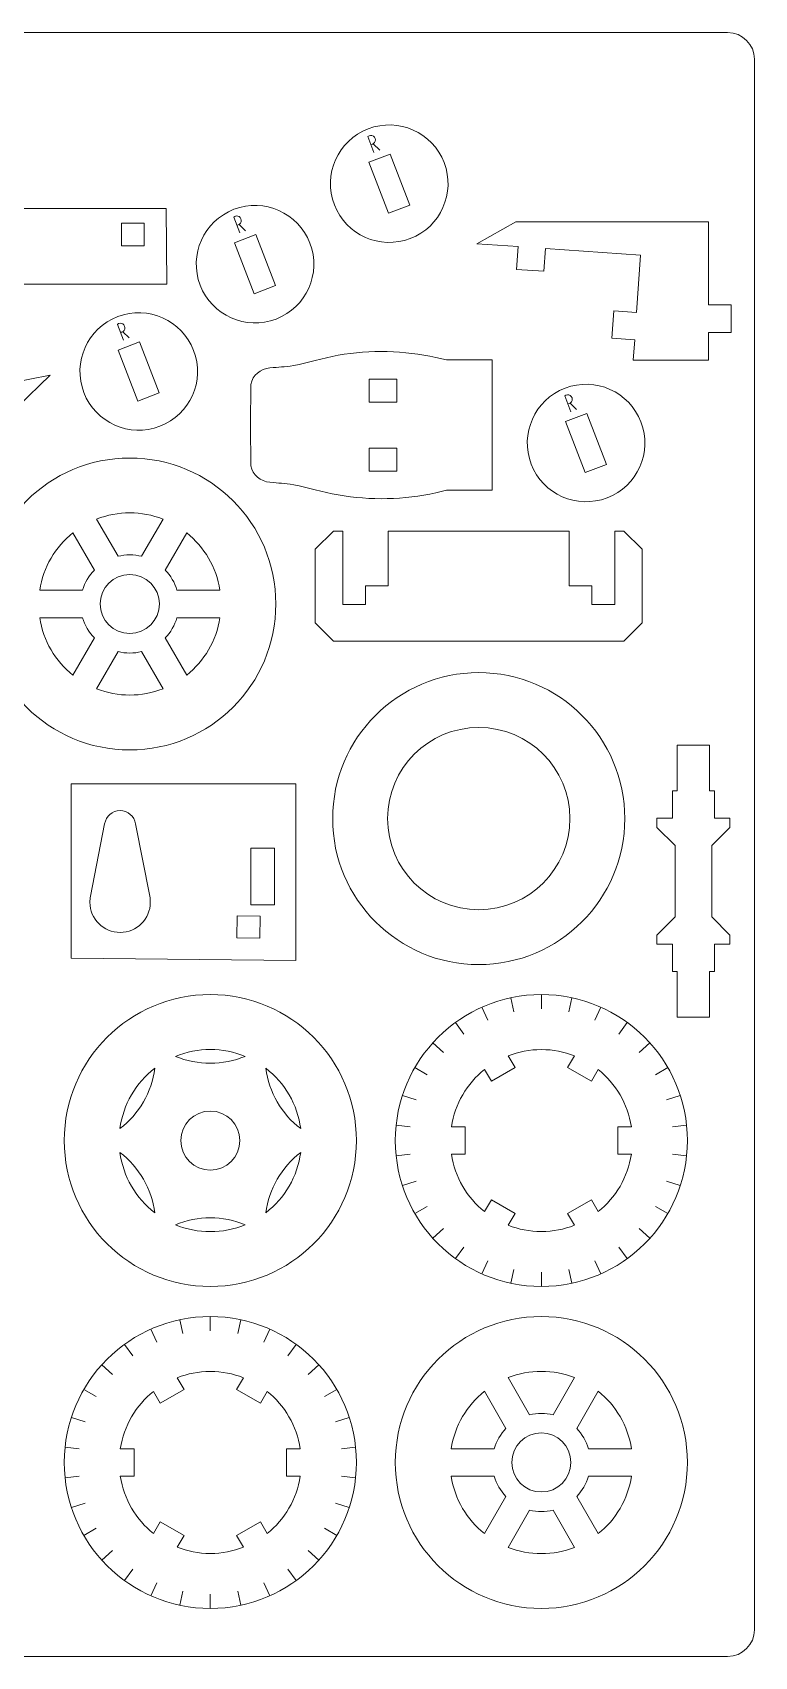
# Model space of a CAD drawing. Header units: centimetres. Extents: x -47.2 to 47.8, y -16.6 to 12.4.
# Drawn here: x 1.7 to 9.77, y -16.6 to 1.56 of the extents above; entities that cross this region are included whole.
import ezdxf

# ---------------------------------------------------------------- set-up
doc = ezdxf.new("R2010")
doc.units = ezdxf.units.CM
doc.header["$MEASUREMENT"] = 0
doc.layers.add('Camada 1', color=7, linetype='Continuous')

msp = doc.modelspace()

# ---------------------------------------------------------------- linework, layer by layer
at = {"layer": 'Camada 1', "color": 6, "lineweight": 9}
msp.add_open_spline([(-8.92761, 1.56359), (-8.92761, 1.56359), (9.47241, 1.56359), (9.47241, 1.56359), (9.47241, 1.56359), (9.63741, 1.56359), (9.7724, 1.4286), (9.7724, 1.2636), (9.7724, 1.2636), (9.7724, 1.2636), (9.7724, -16.29702), (9.7724, -16.29702), (9.7724, -16.29702), (9.7724, -16.46202), (9.63741, -16.59701), (9.47241, -16.59701), (9.47241, -16.59701), (9.47241, -16.59701), (-8.92761, -16.59701), (-8.92761, -16.59701), (-8.92761, -16.59701), (-9.09261, -16.59701), (-9.2276, -16.46202), (-9.2276, -16.29702), (-9.2276, -16.29702), (-9.2276, -16.29702), (-9.2276, 1.2636), (-9.2276, 1.2636), (-9.2276, 1.2636), (-9.2276, 1.4286), (-9.09261, 1.56359), (-8.92761, 1.56359)], degree=3, knots=[0, 0, 0, 0, 0.11111111, 0.11111111, 0.11111111, 0.11111111, 0.22222222, 0.22222222, 0.22222222, 0.22222222, 0.33333333, 0.33333333, 0.33333333, 0.33333333, 0.44444444, 0.44444444, 0.44444444, 0.44444444, 0.55555556, 0.55555556, 0.55555556, 0.55555556, 0.66666667, 0.66666667, 0.66666667, 0.66666667, 0.77777778, 0.77777778, 0.77777778, 0.77777778, 1, 1, 1, 1], dxfattribs=at)
at = {"layer": 'Camada 1', "color": 250, "lineweight": 9}
for points, knots in [([(5.45457, 0.48615), (5.79329, 0.61617), (6.17329, 0.44698), (6.30332, 0.10826), (6.30332, 0.10826), (6.43334, -0.23046), (6.26415, -0.61046), (5.92543, -0.74049), (5.92543, -0.74049), (5.58671, -0.87051), (5.20671, -0.70132), (5.07668, -0.3626), (5.07668, -0.3626), (4.94666, -0.02388), (5.11585, 0.35612), (5.45457, 0.48615)], [0, 0, 0, 0, 0.2, 0.2, 0.2, 0.2, 0.4, 0.4, 0.4, 0.4, 0.6, 0.6, 0.6, 0.6, 1, 1, 1, 1]), ([(3.95457, -0.41385), (4.29329, -0.28383), (4.67329, -0.45302), (4.80332, -0.79174), (4.80332, -0.79174), (4.93334, -1.13046), (4.76415, -1.51046), (4.42543, -1.64049), (4.42543, -1.64049), (4.08671, -1.77051), (3.70671, -1.60132), (3.57668, -1.2626), (3.57668, -1.2626), (3.44666, -0.92388), (3.61585, -0.54388), (3.95457, -0.41385)], [0, 0, 0, 0, 0.2, 0.2, 0.2, 0.2, 0.4, 0.4, 0.4, 0.4, 0.6, 0.6, 0.6, 0.6, 1, 1, 1, 1]), ([(0.18254, -0.40503), (0.18254, -0.40503), (3.19745, -0.40503), (3.19745, -0.40503), (3.19745, -0.40503), (3.19745, -0.40503), (3.20573, -1.2493), (3.20573, -1.2493), (3.20573, -1.2493), (3.20573, -1.2493), (0.17427, -1.2493), (0.17427, -1.2493), (0.17427, -1.2493), (0.17427, -1.2493), (0.18254, -0.40503), (0.18254, -0.40503)], [0, 0, 0, 0, 0.2, 0.2, 0.2, 0.2, 0.4, 0.4, 0.4, 0.4, 0.6, 0.6, 0.6, 0.6, 1, 1, 1, 1]), ([(8.43346, -1.87175), (8.43346, -1.87175), (8.17904, -1.85396), (8.17904, -1.85396), (8.17904, -1.85396), (8.17904, -1.85396), (8.2004, -1.54866), (8.2004, -1.54866), (8.2004, -1.54866), (8.2004, -1.54866), (8.45482, -1.56645), (8.45482, -1.56645), (8.45482, -1.56645), (8.45482, -1.56645), (8.49955, -0.92658), (8.49955, -0.92658), (8.49955, -0.92658), (8.49955, -0.92658), (7.4346, -0.85211), (7.4346, -0.85211), (7.4346, -0.85211), (7.4346, -0.85211), (7.41681, -1.10653), (7.41681, -1.10653), (7.41681, -1.10653), (7.41681, -1.10653), (7.11152, -1.08517), (7.11152, -1.08517), (7.11152, -1.08517), (7.11152, -1.08517), (7.12931, -0.83076), (7.12931, -0.83076), (7.12931, -0.83076), (7.12931, -0.83076), (6.66743, -0.79847), (6.66743, -0.79847), (6.66743, -0.79847), (6.66743, -0.79847), (7.10634, -0.55373), (7.10634, -0.55373), (7.10634, -0.55373), (7.10634, -0.55373), (9.25754, -0.55373), (9.25754, -0.55373), (9.25754, -0.55373), (9.25754, -0.55373), (9.25754, -1.48185), (9.25754, -1.48185), (9.25754, -1.48185), (9.25754, -1.48185), (9.51258, -1.48185), (9.51258, -1.48185), (9.51258, -1.48185), (9.51258, -1.48185), (9.51258, -1.79123), (9.51258, -1.79123), (9.51258, -1.79123), (9.51258, -1.79123), (9.25754, -1.79123), (9.25754, -1.79123), (9.25754, -1.79123), (9.25754, -1.79123), (9.25754, -2.1006), (9.25754, -2.1006), (9.25754, -2.1006), (9.25754, -2.1006), (8.41746, -2.1006), (8.41746, -2.1006), (8.41746, -2.1006), (8.41746, -2.1006), (8.43346, -1.87175), (8.43346, -1.87175)], [0, 0, 0, 0, 0.05263158, 0.05263158, 0.05263158, 0.05263158, 0.10526316, 0.10526316, 0.10526316, 0.10526316, 0.15789474, 0.15789474, 0.15789474, 0.15789474, 0.21052632, 0.21052632, 0.21052632, 0.21052632, 0.26315789, 0.26315789, 0.26315789, 0.26315789, 0.31578947, 0.31578947, 0.31578947, 0.31578947, 0.36842105, 0.36842105, 0.36842105, 0.36842105, 0.42105263, 0.42105263, 0.42105263, 0.42105263, 0.47368421, 0.47368421, 0.47368421, 0.47368421, 0.52631579, 0.52631579, 0.52631579, 0.52631579, 0.57894737, 0.57894737, 0.57894737, 0.57894737, 0.63157895, 0.63157895, 0.63157895, 0.63157895, 0.68421053, 0.68421053, 0.68421053, 0.68421053, 0.73684211, 0.73684211, 0.73684211, 0.73684211, 0.78947368, 0.78947368, 0.78947368, 0.78947368, 0.84210526, 0.84210526, 0.84210526, 0.84210526, 0.89473684, 0.89473684, 0.89473684, 0.89473684, 1, 1, 1, 1]), ([(-0.0827, -1.69005), (-0.0827, -1.69005), (0.16765, -1.64138), (0.16765, -1.64138), (0.16765, -1.64138), (0.16765, -1.64138), (0.22604, -1.9418), (0.22604, -1.9418), (0.22604, -1.9418), (0.22604, -1.9418), (-0.02432, -1.99048), (-0.02432, -1.99048), (-0.02432, -1.99048), (-0.02432, -1.99048), (0.09809, -2.62011), (0.09809, -2.62011), (0.09809, -2.62011), (0.09809, -2.62011), (1.14602, -2.41641), (1.14602, -2.41641), (1.14602, -2.41641), (1.14602, -2.41641), (1.09736, -2.16607), (1.09736, -2.16607), (1.09736, -2.16607), (1.09736, -2.16607), (1.39777, -2.10767), (1.39777, -2.10767), (1.39777, -2.10767), (1.39777, -2.10767), (1.44644, -2.35803), (1.44644, -2.35803), (1.44644, -2.35803), (1.44644, -2.35803), (1.90094, -2.26968), (1.90094, -2.26968), (1.90094, -2.26968), (1.90094, -2.26968), (1.54032, -2.61967), (1.54032, -2.61967), (1.54032, -2.61967), (1.54032, -2.61967), (-0.53758, -3.17644), (-0.53758, -3.17644), (-0.53758, -3.17644), (-0.53758, -3.17644), (-0.77779, -2.27994), (-0.77779, -2.27994), (-0.77779, -2.27994), (-0.77779, -2.27994), (-1.02414, -2.34595), (-1.02414, -2.34595), (-1.02414, -2.34595), (-1.02414, -2.34595), (-1.10421, -2.04711), (-1.10421, -2.04711), (-1.10421, -2.04711), (-1.10421, -2.04711), (-0.85786, -1.9811), (-0.85786, -1.9811), (-0.85786, -1.9811), (-0.85786, -1.9811), (-0.93794, -1.68228), (-0.93794, -1.68228), (-0.93794, -1.68228), (-0.93794, -1.68228), (-0.12648, -1.46485), (-0.12648, -1.46485), (-0.12648, -1.46485), (-0.12648, -1.46485), (-0.0827, -1.69005), (-0.0827, -1.69005)], [0, 0, 0, 0, 0.05263158, 0.05263158, 0.05263158, 0.05263158, 0.10526316, 0.10526316, 0.10526316, 0.10526316, 0.15789474, 0.15789474, 0.15789474, 0.15789474, 0.21052632, 0.21052632, 0.21052632, 0.21052632, 0.26315789, 0.26315789, 0.26315789, 0.26315789, 0.31578947, 0.31578947, 0.31578947, 0.31578947, 0.36842105, 0.36842105, 0.36842105, 0.36842105, 0.42105263, 0.42105263, 0.42105263, 0.42105263, 0.47368421, 0.47368421, 0.47368421, 0.47368421, 0.52631579, 0.52631579, 0.52631579, 0.52631579, 0.57894737, 0.57894737, 0.57894737, 0.57894737, 0.63157895, 0.63157895, 0.63157895, 0.63157895, 0.68421053, 0.68421053, 0.68421053, 0.68421053, 0.73684211, 0.73684211, 0.73684211, 0.73684211, 0.78947368, 0.78947368, 0.78947368, 0.78947368, 0.84210526, 0.84210526, 0.84210526, 0.84210526, 0.89473684, 0.89473684, 0.89473684, 0.89473684, 1, 1, 1, 1]), ([(2.65457, -1.61385), (2.99329, -1.48383), (3.37329, -1.65302), (3.50332, -1.99174), (3.50332, -1.99174), (3.63334, -2.33046), (3.46415, -2.71046), (3.12543, -2.84049), (3.12543, -2.84049), (2.78671, -2.97051), (2.40671, -2.80132), (2.27668, -2.4626), (2.27668, -2.4626), (2.14666, -2.12388), (2.31585, -1.74388), (2.65457, -1.61385)], [0, 0, 0, 0, 0.2, 0.2, 0.2, 0.2, 0.4, 0.4, 0.4, 0.4, 0.6, 0.6, 0.6, 0.6, 1, 1, 1, 1]), ([(6.8407, -2.82717), (6.8407, -2.82717), (6.8407, -3.55624), (6.8407, -3.55624), (6.8407, -3.55624), (6.8407, -3.55624), (6.33064, -3.55624), (6.33064, -3.55624), (6.33064, -3.55624), (6.33064, -3.55624), (6.21197, -3.58487), (6.21197, -3.58487), (6.21197, -3.58487), (5.85688, -3.66248), (5.47858, -3.67061), (5.12046, -3.60836), (5.12046, -3.60836), (4.93815, -3.57667), (4.78401, -3.52186), (4.62225, -3.49427), (4.62225, -3.49427), (4.51229, -3.47551), (4.45524, -3.47678), (4.35659, -3.46661), (4.35659, -3.46661), (4.24698, -3.45531), (4.1621, -3.38842), (4.14149, -3.28214), (4.14149, -3.28214), (4.14149, -3.28214), (4.1393, -2.82717), (4.1393, -2.82717), (4.1393, -2.82717), (4.1393, -2.82717), (4.14149, -2.3722), (4.14149, -2.3722), (4.14149, -2.3722), (4.1621, -2.26592), (4.24698, -2.19903), (4.35659, -2.18773), (4.35659, -2.18773), (4.45524, -2.17756), (4.51229, -2.17883), (4.62225, -2.16007), (4.62225, -2.16007), (4.78401, -2.13248), (4.93815, -2.07767), (5.12046, -2.04598), (5.12046, -2.04598), (5.47858, -1.98373), (5.85688, -1.99186), (6.21197, -2.06947), (6.21197, -2.06947), (6.21197, -2.06947), (6.33064, -2.09809), (6.33064, -2.09809), (6.33064, -2.09809), (6.33064, -2.09809), (6.8407, -2.09809), (6.8407, -2.09809), (6.8407, -2.09809), (6.8407, -2.09809), (6.8407, -2.82717), (6.8407, -2.82717)], [0, 0, 0, 0, 0.05882353, 0.05882353, 0.05882353, 0.05882353, 0.11764706, 0.11764706, 0.11764706, 0.11764706, 0.17647059, 0.17647059, 0.17647059, 0.17647059, 0.23529412, 0.23529412, 0.23529412, 0.23529412, 0.29411765, 0.29411765, 0.29411765, 0.29411765, 0.35294118, 0.35294118, 0.35294118, 0.35294118, 0.41176471, 0.41176471, 0.41176471, 0.41176471, 0.47058824, 0.47058824, 0.47058824, 0.47058824, 0.52941176, 0.52941176, 0.52941176, 0.52941176, 0.58823529, 0.58823529, 0.58823529, 0.58823529, 0.64705882, 0.64705882, 0.64705882, 0.64705882, 0.70588235, 0.70588235, 0.70588235, 0.70588235, 0.76470588, 0.76470588, 0.76470588, 0.76470588, 0.82352941, 0.82352941, 0.82352941, 0.82352941, 0.88235294, 0.88235294, 0.88235294, 0.88235294, 1, 1, 1, 1]), ([(7.65457, -2.41385), (7.99329, -2.28383), (8.37329, -2.45302), (8.50332, -2.79174), (8.50332, -2.79174), (8.63334, -3.13046), (8.46415, -3.51046), (8.12543, -3.64049), (8.12543, -3.64049), (7.78671, -3.77051), (7.40671, -3.60132), (7.27668, -3.2626), (7.27668, -3.2626), (7.14666, -2.92388), (7.31585, -2.54388), (7.65457, -2.41385)], [0, 0, 0, 0, 0.2, 0.2, 0.2, 0.2, 0.4, 0.4, 0.4, 0.4, 0.6, 0.6, 0.6, 0.6, 1, 1, 1, 1]), ([(2.79, -3.19493), (3.69146, -3.19493), (4.42223, -3.92571), (4.42223, -4.82717), (4.42223, -4.82717), (4.42223, -5.72863), (3.69146, -6.4594), (2.79, -6.4594), (2.79, -6.4594), (1.88854, -6.4594), (1.15777, -5.72863), (1.15777, -4.82717), (1.15777, -4.82717), (1.15777, -3.92571), (1.88854, -3.19493), (2.79, -3.19493)], [0, 0, 0, 0, 0.2, 0.2, 0.2, 0.2, 0.4, 0.4, 0.4, 0.4, 0.6, 0.6, 0.6, 0.6, 1, 1, 1, 1]), ([(4.86342, -4.21556), (4.86342, -4.21556), (4.86342, -5.03877), (4.86342, -5.03877), (4.86342, -5.03877), (4.86342, -5.03877), (5.06745, -5.2428), (5.06745, -5.2428), (5.06745, -5.2428), (5.06745, -5.2428), (8.31255, -5.2428), (8.31255, -5.2428), (8.31255, -5.2428), (8.31255, -5.2428), (8.51657, -5.03877), (8.51657, -5.03877), (8.51657, -5.03877), (8.51657, -5.03877), (8.51657, -4.21556), (8.51657, -4.21556), (8.51657, -4.21556), (8.51657, -4.21556), (8.31255, -4.01153), (8.31255, -4.01153), (8.31255, -4.01153), (8.31255, -4.01153), (8.21053, -4.01153), (8.21053, -4.01153), (8.21053, -4.01153), (8.21053, -4.01153), (8.21053, -4.83238), (8.21053, -4.83238), (8.21053, -4.83238), (8.21053, -4.83238), (7.95549, -4.83238), (7.95549, -4.83238), (7.95549, -4.83238), (7.95549, -4.83238), (7.95549, -4.62598), (7.95549, -4.62598), (7.95549, -4.62598), (7.95549, -4.62598), (7.70046, -4.62598), (7.70046, -4.62598), (7.70046, -4.62598), (7.70046, -4.62598), (7.70046, -4.01153), (7.70046, -4.01153), (7.70046, -4.01153), (7.70046, -4.01153), (5.67953, -4.01153), (5.67953, -4.01153), (5.67953, -4.01153), (5.67953, -4.01153), (5.67953, -4.62598), (5.67953, -4.62598), (5.67953, -4.62598), (5.67953, -4.62598), (5.42449, -4.62598), (5.42449, -4.62598), (5.42449, -4.62598), (5.42449, -4.62598), (5.42449, -4.83238), (5.42449, -4.83238), (5.42449, -4.83238), (5.42449, -4.83238), (5.16946, -4.83238), (5.16946, -4.83238), (5.16946, -4.83238), (5.16946, -4.83238), (5.16946, -4.01153), (5.16946, -4.01153), (5.16946, -4.01153), (5.16946, -4.01153), (5.06745, -4.01153), (5.06745, -4.01153), (5.06745, -4.01153), (5.06745, -4.01153), (4.86342, -4.21556), (4.86342, -4.21556)], [0, 0, 0, 0, 0.04761905, 0.04761905, 0.04761905, 0.04761905, 0.0952381, 0.0952381, 0.0952381, 0.0952381, 0.14285714, 0.14285714, 0.14285714, 0.14285714, 0.19047619, 0.19047619, 0.19047619, 0.19047619, 0.23809524, 0.23809524, 0.23809524, 0.23809524, 0.28571429, 0.28571429, 0.28571429, 0.28571429, 0.33333333, 0.33333333, 0.33333333, 0.33333333, 0.38095238, 0.38095238, 0.38095238, 0.38095238, 0.42857143, 0.42857143, 0.42857143, 0.42857143, 0.47619048, 0.47619048, 0.47619048, 0.47619048, 0.52380952, 0.52380952, 0.52380952, 0.52380952, 0.57142857, 0.57142857, 0.57142857, 0.57142857, 0.61904762, 0.61904762, 0.61904762, 0.61904762, 0.66666667, 0.66666667, 0.66666667, 0.66666667, 0.71428571, 0.71428571, 0.71428571, 0.71428571, 0.76190476, 0.76190476, 0.76190476, 0.76190476, 0.80952381, 0.80952381, 0.80952381, 0.80952381, 0.85714286, 0.85714286, 0.85714286, 0.85714286, 0.9047619, 0.9047619, 0.9047619, 0.9047619, 1, 1, 1, 1]), ([(6.69, -5.59494), (7.59147, -5.59494), (8.32223, -6.32571), (8.32223, -7.22717), (8.32223, -7.22717), (8.32223, -8.12863), (7.59147, -8.85939), (6.69, -8.85939), (6.69, -8.85939), (5.78854, -8.85939), (5.05778, -8.12863), (5.05778, -7.22717), (5.05778, -7.22717), (5.05778, -6.32571), (5.78854, -5.59494), (6.69, -5.59494)], [0, 0, 0, 0, 0.2, 0.2, 0.2, 0.2, 0.4, 0.4, 0.4, 0.4, 0.6, 0.6, 0.6, 0.6, 1, 1, 1, 1]), ([(9.294, -8.32551), (9.294, -8.32551), (9.49801, -8.52952), (9.49801, -8.52952), (9.49801, -8.52952), (9.49801, -8.52952), (9.49801, -8.63152), (9.49801, -8.63152), (9.49801, -8.63152), (9.49801, -8.63152), (9.32461, -8.63152), (9.32461, -8.63152), (9.32461, -8.63152), (9.32461, -8.63152), (9.32461, -8.93753), (9.32461, -8.93753), (9.32461, -8.93753), (9.32461, -8.93753), (9.2685, -8.93753), (9.2685, -8.93753), (9.2685, -8.93753), (9.2685, -8.93753), (9.2685, -9.44754), (9.2685, -9.44754), (9.2685, -9.44754), (9.2685, -9.44754), (8.90639, -9.44754), (8.90639, -9.44754), (8.90639, -9.44754), (8.90639, -9.44754), (8.90639, -8.93753), (8.90639, -8.93753), (8.90639, -8.93753), (8.90639, -8.93753), (8.85539, -8.93753), (8.85539, -8.93753), (8.85539, -8.93753), (8.85539, -8.93753), (8.85539, -8.63152), (8.85539, -8.63152), (8.85539, -8.63152), (8.85539, -8.63152), (8.68198, -8.63152), (8.68198, -8.63152), (8.68198, -8.63152), (8.68198, -8.63152), (8.68198, -8.52952), (8.68198, -8.52952), (8.68198, -8.52952), (8.68198, -8.52952), (8.88599, -8.32551), (8.88599, -8.32551), (8.88599, -8.32551), (8.88599, -8.32551), (8.88599, -7.52883), (8.88599, -7.52883), (8.88599, -7.52883), (8.88599, -7.52883), (8.68198, -7.32482), (8.68198, -7.32482), (8.68198, -7.32482), (8.68198, -7.32482), (8.68198, -7.22281), (8.68198, -7.22281), (8.68198, -7.22281), (8.68198, -7.22281), (8.85539, -7.22281), (8.85539, -7.22281), (8.85539, -7.22281), (8.85539, -7.22281), (8.85539, -6.91681), (8.85539, -6.91681), (8.85539, -6.91681), (8.85539, -6.91681), (8.90639, -6.91681), (8.90639, -6.91681), (8.90639, -6.91681), (8.90639, -6.91681), (8.90639, -6.40679), (8.90639, -6.40679), (8.90639, -6.40679), (8.90639, -6.40679), (9.2685, -6.40679), (9.2685, -6.40679), (9.2685, -6.40679), (9.2685, -6.40679), (9.2685, -6.91681), (9.2685, -6.91681), (9.2685, -6.91681), (9.2685, -6.91681), (9.32461, -6.91681), (9.32461, -6.91681), (9.32461, -6.91681), (9.32461, -6.91681), (9.32461, -7.22281), (9.32461, -7.22281), (9.32461, -7.22281), (9.32461, -7.22281), (9.49801, -7.22281), (9.49801, -7.22281), (9.49801, -7.22281), (9.49801, -7.22281), (9.49801, -7.32482), (9.49801, -7.32482), (9.49801, -7.32482), (9.49801, -7.32482), (9.294, -7.52883), (9.294, -7.52883), (9.294, -7.52883), (9.294, -7.52883), (9.294, -8.32551), (9.294, -8.32551)], [0, 0, 0, 0, 0.03448276, 0.03448276, 0.03448276, 0.03448276, 0.06896552, 0.06896552, 0.06896552, 0.06896552, 0.10344828, 0.10344828, 0.10344828, 0.10344828, 0.13793103, 0.13793103, 0.13793103, 0.13793103, 0.17241379, 0.17241379, 0.17241379, 0.17241379, 0.20689655, 0.20689655, 0.20689655, 0.20689655, 0.24137931, 0.24137931, 0.24137931, 0.24137931, 0.27586207, 0.27586207, 0.27586207, 0.27586207, 0.31034483, 0.31034483, 0.31034483, 0.31034483, 0.34482759, 0.34482759, 0.34482759, 0.34482759, 0.37931034, 0.37931034, 0.37931034, 0.37931034, 0.4137931, 0.4137931, 0.4137931, 0.4137931, 0.44827586, 0.44827586, 0.44827586, 0.44827586, 0.48275862, 0.48275862, 0.48275862, 0.48275862, 0.51724138, 0.51724138, 0.51724138, 0.51724138, 0.55172414, 0.55172414, 0.55172414, 0.55172414, 0.5862069, 0.5862069, 0.5862069, 0.5862069, 0.62068966, 0.62068966, 0.62068966, 0.62068966, 0.65517241, 0.65517241, 0.65517241, 0.65517241, 0.68965517, 0.68965517, 0.68965517, 0.68965517, 0.72413793, 0.72413793, 0.72413793, 0.72413793, 0.75862069, 0.75862069, 0.75862069, 0.75862069, 0.79310345, 0.79310345, 0.79310345, 0.79310345, 0.82758621, 0.82758621, 0.82758621, 0.82758621, 0.86206897, 0.86206897, 0.86206897, 0.86206897, 0.89655172, 0.89655172, 0.89655172, 0.89655172, 0.93103448, 0.93103448, 0.93103448, 0.93103448, 1, 1, 1, 1]), ([(2.13436, -8.78791), (2.13436, -8.78791), (4.64566, -8.81471), (4.64566, -8.81471), (4.64566, -8.81471), (4.64566, -8.81471), (4.64566, -6.83962), (4.64566, -6.83962), (4.64566, -6.83962), (4.64566, -6.83962), (2.13434, -6.83963), (2.13434, -6.83963), (2.13434, -6.83963), (2.13434, -6.83963), (2.13436, -8.78791), (2.13436, -8.78791)], [0, 0, 0, 0, 0.2, 0.2, 0.2, 0.2, 0.4, 0.4, 0.4, 0.4, 0.6, 0.6, 0.6, 0.6, 1, 1, 1, 1]), ([(3.69, -9.19494), (4.59146, -9.19494), (5.32223, -9.92571), (5.32223, -10.82717), (5.32223, -10.82717), (5.32223, -11.72863), (4.59146, -12.4594), (3.69, -12.4594), (3.69, -12.4594), (2.78854, -12.4594), (2.05777, -11.72863), (2.05777, -10.82717), (2.05777, -10.82717), (2.05777, -9.92571), (2.78854, -9.19494), (3.69, -9.19494)], [0, 0, 0, 0, 0.2, 0.2, 0.2, 0.2, 0.4, 0.4, 0.4, 0.4, 0.6, 0.6, 0.6, 0.6, 1, 1, 1, 1]), ([(7.39, -9.19493), (8.29146, -9.19493), (9.02224, -9.92571), (9.02224, -10.82717), (9.02224, -10.82717), (9.02224, -11.72863), (8.29146, -12.4594), (7.39, -12.4594), (7.39, -12.4594), (6.48854, -12.4594), (5.75777, -11.72863), (5.75777, -10.82717), (5.75777, -10.82717), (5.75777, -9.92571), (6.48854, -9.19493), (7.39, -9.19493)], [0, 0, 0, 0, 0.2, 0.2, 0.2, 0.2, 0.4, 0.4, 0.4, 0.4, 0.6, 0.6, 0.6, 0.6, 1, 1, 1, 1]), ([(3.69, -12.79493), (4.59146, -12.79493), (5.32224, -13.52571), (5.32224, -14.42717), (5.32224, -14.42717), (5.32224, -15.32863), (4.59146, -16.0594), (3.69, -16.0594), (3.69, -16.0594), (2.78854, -16.0594), (2.05777, -15.32863), (2.05777, -14.42717), (2.05777, -14.42717), (2.05777, -13.52571), (2.78854, -12.79493), (3.69, -12.79493)], [0, 0, 0, 0, 0.2, 0.2, 0.2, 0.2, 0.4, 0.4, 0.4, 0.4, 0.6, 0.6, 0.6, 0.6, 1, 1, 1, 1]), ([(7.39, -12.79493), (8.29146, -12.79493), (9.02224, -13.52571), (9.02224, -14.42717), (9.02224, -14.42717), (9.02224, -15.32863), (8.29146, -16.0594), (7.39, -16.0594), (7.39, -16.0594), (6.48854, -16.0594), (5.75777, -15.32863), (5.75777, -14.42717), (5.75777, -14.42717), (5.75777, -13.52571), (6.48854, -12.79493), (7.39, -12.79493)], [0, 0, 0, 0, 0.2, 0.2, 0.2, 0.2, 0.4, 0.4, 0.4, 0.4, 0.6, 0.6, 0.6, 0.6, 1, 1, 1, 1])]:
    msp.add_open_spline(points, degree=3, knots=knots, dxfattribs=at)
at = {"layer": 'Camada 1', "color": 5, "lineweight": 9}
for points in [[(5.51877, 0.22261), (5.51877, 0.22261), (5.45121, 0.39861), (5.45121, 0.39861), (5.45121, 0.39861), (5.46795, 0.41387), (5.4928, 0.41614), (5.51203, 0.40418), (5.51203, 0.40418), (5.53126, 0.39221), (5.5402, 0.36893), (5.53392, 0.34716), (5.53392, 0.34716), (5.52763, 0.3254), (5.50764, 0.31047), (5.48499, 0.31061)], [(4.01877, -0.67739), (4.01877, -0.67739), (3.95121, -0.50139), (3.95121, -0.50139), (3.95121, -0.50139), (3.96795, -0.48613), (3.9928, -0.48386), (4.01203, -0.49582), (4.01203, -0.49582), (4.03126, -0.50779), (4.0402, -0.53107), (4.03392, -0.55284), (4.03392, -0.55284), (4.02763, -0.5746), (4.00764, -0.58953), (3.98499, -0.58939)], [(2.71877, -1.87739), (2.71877, -1.87739), (2.65121, -1.70139), (2.65121, -1.70139), (2.65121, -1.70139), (2.66795, -1.68613), (2.6928, -1.68386), (2.71203, -1.69582), (2.71203, -1.69582), (2.73126, -1.70779), (2.7402, -1.73107), (2.73392, -1.75284), (2.73392, -1.75284), (2.72763, -1.7746), (2.70764, -1.78953), (2.68499, -1.78939)], [(7.71877, -2.67739), (7.71877, -2.67739), (7.65121, -2.50139), (7.65121, -2.50139), (7.65121, -2.50139), (7.66795, -2.48613), (7.6928, -2.48386), (7.71203, -2.49582), (7.71203, -2.49582), (7.73126, -2.50779), (7.7402, -2.53107), (7.73392, -2.55284), (7.73392, -2.55284), (7.72763, -2.5746), (7.70764, -2.58953), (7.68499, -2.58939)]]:
    msp.add_open_spline(points, degree=3, knots=[0, 0, 0, 0, 0.2, 0.2, 0.2, 0.2, 0.4, 0.4, 0.4, 0.4, 0.6, 0.6, 0.6, 0.6, 1, 1, 1, 1], dxfattribs=at)
at = {"layer": 'Camada 1', "color": 114, "lineweight": 9}
for points, knots in [([(5.46134, 0.11277), (5.46134, 0.11277), (5.69937, 0.20414), (5.69937, 0.20414), (5.69937, 0.20414), (5.69937, 0.20414), (5.91866, -0.36711), (5.91866, -0.36711), (5.91866, -0.36711), (5.91866, -0.36711), (5.68063, -0.45848), (5.68063, -0.45848), (5.68063, -0.45848), (5.68063, -0.45848), (5.46134, 0.11277), (5.46134, 0.11277)], [0, 0, 0, 0, 0.2, 0.2, 0.2, 0.2, 0.4, 0.4, 0.4, 0.4, 0.6, 0.6, 0.6, 0.6, 1, 1, 1, 1]), ([(2.69823, -0.82372), (2.69823, -0.82372), (2.95055, -0.82372), (2.95055, -0.82372), (2.95055, -0.82372), (2.95055, -0.82372), (2.95054, -0.56879), (2.95054, -0.56879), (2.95054, -0.56879), (2.95054, -0.56879), (2.69823, -0.56868), (2.69823, -0.56868), (2.69823, -0.56868), (2.69823, -0.56868), (2.69823, -0.82372), (2.69823, -0.82372)], [0, 0, 0, 0, 0.2, 0.2, 0.2, 0.2, 0.4, 0.4, 0.4, 0.4, 0.6, 0.6, 0.6, 0.6, 1, 1, 1, 1]), ([(3.96134, -0.78723), (3.96134, -0.78723), (4.19937, -0.69586), (4.19937, -0.69586), (4.19937, -0.69586), (4.19937, -0.69586), (4.41866, -1.26711), (4.41866, -1.26711), (4.41866, -1.26711), (4.41866, -1.26711), (4.18063, -1.35848), (4.18063, -1.35848), (4.18063, -1.35848), (4.18063, -1.35848), (3.96134, -0.78723), (3.96134, -0.78723)], [0, 0, 0, 0, 0.2, 0.2, 0.2, 0.2, 0.4, 0.4, 0.4, 0.4, 0.6, 0.6, 0.6, 0.6, 1, 1, 1, 1]), ([(2.66134, -1.98723), (2.66134, -1.98723), (2.89937, -1.89586), (2.89937, -1.89586), (2.89937, -1.89586), (2.89937, -1.89586), (3.11866, -2.46711), (3.11866, -2.46711), (3.11866, -2.46711), (3.11866, -2.46711), (2.88063, -2.55848), (2.88063, -2.55848), (2.88063, -2.55848), (2.88063, -2.55848), (2.66134, -1.98723), (2.66134, -1.98723)], [0, 0, 0, 0, 0.2, 0.2, 0.2, 0.2, 0.4, 0.4, 0.4, 0.4, 0.6, 0.6, 0.6, 0.6, 1, 1, 1, 1]), ([(5.46711, -2.3136), (5.46711, -2.3136), (5.46711, -2.56863), (5.46711, -2.56863), (5.46711, -2.56863), (5.46711, -2.56863), (5.77314, -2.56863), (5.77314, -2.56863), (5.77314, -2.56863), (5.77314, -2.56863), (5.77314, -2.3136), (5.77314, -2.3136), (5.77314, -2.3136), (5.77314, -2.3136), (5.46711, -2.3136), (5.46711, -2.3136)], [0, 0, 0, 0, 0.2, 0.2, 0.2, 0.2, 0.4, 0.4, 0.4, 0.4, 0.6, 0.6, 0.6, 0.6, 1, 1, 1, 1]), ([(7.66134, -2.78723), (7.66134, -2.78723), (7.89937, -2.69586), (7.89937, -2.69586), (7.89937, -2.69586), (7.89937, -2.69586), (8.11866, -3.26711), (8.11866, -3.26711), (8.11866, -3.26711), (8.11866, -3.26711), (7.88063, -3.35848), (7.88063, -3.35848), (7.88063, -3.35848), (7.88063, -3.35848), (7.66134, -2.78723), (7.66134, -2.78723)], [0, 0, 0, 0, 0.2, 0.2, 0.2, 0.2, 0.4, 0.4, 0.4, 0.4, 0.6, 0.6, 0.6, 0.6, 1, 1, 1, 1]), ([(5.46711, -3.34074), (5.46711, -3.34074), (5.46711, -3.0857), (5.46711, -3.0857), (5.46711, -3.0857), (5.46711, -3.0857), (5.77314, -3.0857), (5.77314, -3.0857), (5.77314, -3.0857), (5.77314, -3.0857), (5.77314, -3.34074), (5.77314, -3.34074), (5.77314, -3.34074), (5.77314, -3.34074), (5.46711, -3.34074), (5.46711, -3.34074)], [0, 0, 0, 0, 0.2, 0.2, 0.2, 0.2, 0.4, 0.4, 0.4, 0.4, 0.6, 0.6, 0.6, 0.6, 1, 1, 1, 1]), ([(2.79, -4.27831), (2.83518, -4.27831), (2.87906, -4.28381), (2.92107, -4.2941), (2.92107, -4.2941), (2.92107, -4.2941), (3.16125, -3.8781), (3.16125, -3.8781), (3.16125, -3.8781), (2.9235, -3.78504), (2.65649, -3.785), (2.41877, -3.8781), (2.41877, -3.8781), (2.41877, -3.8781), (2.65893, -4.2941), (2.65893, -4.2941), (2.65893, -4.2941), (2.70094, -4.28381), (2.74482, -4.27831), (2.79, -4.27831)], [0, 0, 0, 0, 0.16666667, 0.16666667, 0.16666667, 0.16666667, 0.33333333, 0.33333333, 0.33333333, 0.33333333, 0.5, 0.5, 0.5, 0.5, 0.66666667, 0.66666667, 0.66666667, 0.66666667, 1, 1, 1, 1]), ([(2.26279, -4.67413), (2.2878, -4.58783), (2.3334, -4.5103), (2.39394, -4.44721), (2.39394, -4.44721), (2.39394, -4.44721), (2.15388, -4.03138), (2.15388, -4.03138), (2.15388, -4.03138), (1.9583, -4.18793), (1.82166, -4.41502), (1.78262, -4.67413), (1.78262, -4.67413), (1.78262, -4.67413), (2.26279, -4.67413), (2.26279, -4.67413)], [0, 0, 0, 0, 0.2, 0.2, 0.2, 0.2, 0.4, 0.4, 0.4, 0.4, 0.6, 0.6, 0.6, 0.6, 1, 1, 1, 1]), ([(3.18606, -4.44721), (3.24662, -4.51029), (3.29222, -4.58783), (3.31721, -4.67413), (3.31721, -4.67413), (3.31721, -4.67413), (3.79741, -4.67413), (3.79741, -4.67413), (3.79741, -4.67413), (3.75836, -4.41502), (3.62172, -4.1879), (3.42614, -4.03137), (3.42614, -4.03137), (3.42614, -4.03137), (3.18606, -4.44721), (3.18606, -4.44721)], [0, 0, 0, 0, 0.2, 0.2, 0.2, 0.2, 0.4, 0.4, 0.4, 0.4, 0.6, 0.6, 0.6, 0.6, 1, 1, 1, 1]), ([(2.79, -4.49703), (2.97234, -4.49703), (3.12014, -4.64483), (3.12014, -4.82716), (3.12014, -4.82716), (3.12014, -5.00948), (2.97234, -5.15728), (2.79, -5.15728), (2.79, -5.15728), (2.60768, -5.15728), (2.45988, -5.00948), (2.45988, -4.82716), (2.45988, -4.82716), (2.45988, -4.64483), (2.60768, -4.49703), (2.79, -4.49703)], [0, 0, 0, 0, 0.2, 0.2, 0.2, 0.2, 0.4, 0.4, 0.4, 0.4, 0.6, 0.6, 0.6, 0.6, 1, 1, 1, 1]), ([(2.39394, -5.20711), (2.3334, -5.14401), (2.2878, -5.06648), (2.26279, -4.98018), (2.26279, -4.98018), (2.26279, -4.98018), (1.78262, -4.98018), (1.78262, -4.98018), (1.78262, -4.98018), (1.82167, -5.23928), (1.95829, -5.4664), (2.15388, -5.62293), (2.15388, -5.62293), (2.15388, -5.62293), (2.39394, -5.20711), (2.39394, -5.20711)], [0, 0, 0, 0, 0.2, 0.2, 0.2, 0.2, 0.4, 0.4, 0.4, 0.4, 0.6, 0.6, 0.6, 0.6, 1, 1, 1, 1]), ([(3.31721, -4.98018), (3.29222, -5.06647), (3.24661, -5.14401), (3.18606, -5.20711), (3.18606, -5.20711), (3.18606, -5.20711), (3.42614, -5.62295), (3.42614, -5.62295), (3.42614, -5.62295), (3.62172, -5.4664), (3.75837, -5.23929), (3.79741, -4.98018), (3.79741, -4.98018), (3.79741, -4.98018), (3.31721, -4.98018), (3.31721, -4.98018)], [0, 0, 0, 0, 0.2, 0.2, 0.2, 0.2, 0.4, 0.4, 0.4, 0.4, 0.6, 0.6, 0.6, 0.6, 1, 1, 1, 1]), ([(2.92107, -5.36022), (2.83509, -5.38127), (2.74491, -5.38127), (2.65893, -5.36022), (2.65893, -5.36022), (2.65893, -5.36022), (2.41877, -5.77621), (2.41877, -5.77621), (2.41877, -5.77621), (2.65653, -5.8693), (2.92348, -5.86929), (3.16125, -5.77621), (3.16125, -5.77621), (3.16125, -5.77621), (2.92107, -5.36022), (2.92107, -5.36022)], [0, 0, 0, 0, 0.2, 0.2, 0.2, 0.2, 0.4, 0.4, 0.4, 0.4, 0.6, 0.6, 0.6, 0.6, 1, 1, 1, 1]), ([(6.69001, -6.20832), (7.2527, -6.20832), (7.70885, -6.66447), (7.70885, -7.22716), (7.70885, -7.22716), (7.70885, -7.78983), (7.2527, -8.24598), (6.69001, -8.24598), (6.69001, -8.24598), (6.12734, -8.24598), (5.67119, -7.78983), (5.67119, -7.22716), (5.67119, -7.22716), (5.67119, -6.66447), (6.12734, -6.20832), (6.69001, -6.20832)], [0, 0, 0, 0, 0.2, 0.2, 0.2, 0.2, 0.4, 0.4, 0.4, 0.4, 0.6, 0.6, 0.6, 0.6, 1, 1, 1, 1]), ([(2.50903, -7.28443), (2.50903, -7.28443), (2.50905, -7.28432), (2.50905, -7.28432), (2.50905, -7.28432), (2.50905, -7.28432), (2.35057, -8.09619), (2.35057, -8.09619), (2.35057, -8.09619), (2.3463, -8.11766), (2.34404, -8.13986), (2.34404, -8.16259), (2.34404, -8.16259), (2.34404, -8.34911), (2.49525, -8.50032), (2.68177, -8.50032), (2.68177, -8.50032), (2.86829, -8.50032), (3.0195, -8.34911), (3.0195, -8.16259), (3.0195, -8.16259), (3.0195, -8.13986), (3.01725, -8.11766), (3.013, -8.09619), (3.013, -8.09619), (3.013, -8.09619), (2.85451, -7.28432), (2.85451, -7.28432), (2.85451, -7.28432), (2.84097, -7.20114), (2.76879, -7.13762), (2.68177, -7.13762), (2.68177, -7.13762), (2.59472, -7.13762), (2.52251, -7.20119), (2.50903, -7.28443)], [0, 0, 0, 0, 0.1, 0.1, 0.1, 0.1, 0.2, 0.2, 0.2, 0.2, 0.3, 0.3, 0.3, 0.3, 0.4, 0.4, 0.4, 0.4, 0.5, 0.5, 0.5, 0.5, 0.6, 0.6, 0.6, 0.6, 0.7, 0.7, 0.7, 0.7, 0.8, 0.8, 0.8, 0.8, 1, 1, 1, 1]), ([(4.40915, -8.1901), (4.40915, -8.1901), (4.14393, -8.1901), (4.14393, -8.1901), (4.14393, -8.1901), (4.14393, -8.1901), (4.14393, -7.55767), (4.14393, -7.55767), (4.14393, -7.55767), (4.14393, -7.55767), (4.40915, -7.55767), (4.40915, -7.55767), (4.40915, -7.55767), (4.40915, -7.55767), (4.40915, -8.1901), (4.40915, -8.1901)], [0, 0, 0, 0, 0.2, 0.2, 0.2, 0.2, 0.4, 0.4, 0.4, 0.4, 0.6, 0.6, 0.6, 0.6, 1, 1, 1, 1]), ([(4.24578, -8.31721), (4.24578, -8.31721), (3.99077, -8.31447), (3.99077, -8.31447), (3.99077, -8.31447), (3.99077, -8.31447), (3.98813, -8.56106), (3.98813, -8.56106), (3.98813, -8.56106), (3.98813, -8.56106), (4.24313, -8.5638), (4.24313, -8.5638), (4.24313, -8.5638), (4.24313, -8.5638), (4.24578, -8.31721), (4.24578, -8.31721)], [0, 0, 0, 0, 0.2, 0.2, 0.2, 0.2, 0.4, 0.4, 0.4, 0.4, 0.6, 0.6, 0.6, 0.6, 1, 1, 1, 1]), ([(4.07988, -9.88589), (3.83024, -9.78249), (3.54974, -9.78249), (3.30011, -9.88589), (3.30011, -9.88589), (3.54974, -9.98928), (3.83024, -9.98928), (4.07988, -9.88589)], [0, 0, 0, 0, 0.33333333, 0.33333333, 0.33333333, 0.33333333, 1, 1, 1, 1]), ([(6.83101, -10.16495), (6.83101, -10.16495), (6.75466, -10.03271), (6.75466, -10.03271), (6.75466, -10.03271), (6.55952, -10.18898), (6.42319, -10.41562), (6.38417, -10.67416), (6.38417, -10.67416), (6.38417, -10.67416), (6.53702, -10.67416), (6.53702, -10.67416), (6.53702, -10.67416), (6.53702, -10.67416), (6.53702, -10.98017), (6.53702, -10.98017), (6.53702, -10.98017), (6.53702, -10.98017), (6.38417, -10.98017), (6.38417, -10.98017), (6.38417, -10.98017), (6.42317, -11.23873), (6.55952, -11.46536), (6.75466, -11.62162), (6.75466, -11.62162), (6.75466, -11.62162), (6.83101, -11.48938), (6.83101, -11.48938), (6.83101, -11.48938), (6.83101, -11.48938), (7.09602, -11.64239), (7.09602, -11.64239), (7.09602, -11.64239), (7.09602, -11.64239), (7.01954, -11.77486), (7.01954, -11.77486), (7.01954, -11.77486), (7.13434, -11.81978), (7.25929, -11.84445), (7.39, -11.84445), (7.39, -11.84445), (7.52072, -11.84445), (7.64569, -11.81978), (7.76049, -11.77485), (7.76049, -11.77485), (7.76049, -11.77485), (7.68401, -11.64239), (7.68401, -11.64239), (7.68401, -11.64239), (7.68401, -11.64239), (7.94902, -11.48939), (7.94902, -11.48939), (7.94902, -11.48939), (7.94902, -11.48939), (8.02535, -11.62161), (8.02535, -11.62161), (8.02535, -11.62161), (8.22048, -11.46535), (8.35682, -11.23872), (8.39584, -10.98017), (8.39584, -10.98017), (8.39584, -10.98017), (8.24302, -10.98017), (8.24302, -10.98017), (8.24302, -10.98017), (8.24302, -10.98017), (8.24302, -10.67416), (8.24302, -10.67416), (8.24302, -10.67416), (8.24302, -10.67416), (8.39584, -10.67416), (8.39584, -10.67416), (8.39584, -10.67416), (8.35684, -10.41561), (8.22049, -10.18899), (8.02536, -10.03273), (8.02536, -10.03273), (8.02536, -10.03273), (7.94902, -10.16495), (7.94902, -10.16495), (7.94902, -10.16495), (7.94902, -10.16495), (7.68401, -10.01195), (7.68401, -10.01195), (7.68401, -10.01195), (7.68401, -10.01195), (7.76049, -9.87948), (7.76049, -9.87948), (7.76049, -9.87948), (7.64568, -9.83456), (7.52073, -9.80988), (7.39, -9.80988), (7.39, -9.80988), (7.25928, -9.80988), (7.13433, -9.83455), (7.01954, -9.87947), (7.01954, -9.87947), (7.01954, -9.87947), (7.09603, -10.01195), (7.09603, -10.01195), (7.09603, -10.01195), (7.09603, -10.01195), (6.83101, -10.16495), (6.83101, -10.16495)], [0, 0, 0, 0, 0.03703704, 0.03703704, 0.03703704, 0.03703704, 0.07407407, 0.07407407, 0.07407407, 0.07407407, 0.11111111, 0.11111111, 0.11111111, 0.11111111, 0.14814815, 0.14814815, 0.14814815, 0.14814815, 0.18518519, 0.18518519, 0.18518519, 0.18518519, 0.22222222, 0.22222222, 0.22222222, 0.22222222, 0.25925926, 0.25925926, 0.25925926, 0.25925926, 0.2962963, 0.2962963, 0.2962963, 0.2962963, 0.33333333, 0.33333333, 0.33333333, 0.33333333, 0.37037037, 0.37037037, 0.37037037, 0.37037037, 0.40740741, 0.40740741, 0.40740741, 0.40740741, 0.44444444, 0.44444444, 0.44444444, 0.44444444, 0.48148148, 0.48148148, 0.48148148, 0.48148148, 0.51851852, 0.51851852, 0.51851852, 0.51851852, 0.55555556, 0.55555556, 0.55555556, 0.55555556, 0.59259259, 0.59259259, 0.59259259, 0.59259259, 0.62962963, 0.62962963, 0.62962963, 0.62962963, 0.66666667, 0.66666667, 0.66666667, 0.66666667, 0.7037037, 0.7037037, 0.7037037, 0.7037037, 0.74074074, 0.74074074, 0.74074074, 0.74074074, 0.77777778, 0.77777778, 0.77777778, 0.77777778, 0.81481481, 0.81481481, 0.81481481, 0.81481481, 0.85185185, 0.85185185, 0.85185185, 0.85185185, 0.88888889, 0.88888889, 0.88888889, 0.88888889, 0.92592593, 0.92592593, 0.92592593, 0.92592593, 1, 1, 1, 1]), ([(3.06979, -10.01887), (2.85541, -10.18336), (2.71516, -10.42626), (2.67988, -10.69417), (2.67988, -10.69417), (2.89426, -10.52967), (3.03451, -10.28676), (3.06979, -10.01887)], [0, 0, 0, 0, 0.33333333, 0.33333333, 0.33333333, 0.33333333, 1, 1, 1, 1]), ([(4.70011, -10.69418), (4.66484, -10.42629), (4.52459, -10.18336), (4.31023, -10.01886), (4.31023, -10.01886), (4.34551, -10.28676), (4.48576, -10.52967), (4.70011, -10.69418)], [0, 0, 0, 0, 0.33333333, 0.33333333, 0.33333333, 0.33333333, 1, 1, 1, 1]), ([(3.69, -10.49703), (3.50768, -10.49703), (3.35988, -10.64483), (3.35988, -10.82717), (3.35988, -10.82717), (3.35988, -11.00949), (3.50768, -11.15729), (3.69, -11.15729), (3.69, -11.15729), (3.87234, -11.15729), (4.02014, -11.00949), (4.02014, -10.82717), (4.02014, -10.82717), (4.02014, -10.64483), (3.87234, -10.49703), (3.69, -10.49703)], [0, 0, 0, 0, 0.2, 0.2, 0.2, 0.2, 0.4, 0.4, 0.4, 0.4, 0.6, 0.6, 0.6, 0.6, 1, 1, 1, 1]), ([(2.67989, -10.96015), (2.71516, -11.22804), (2.8554, -11.47097), (3.06976, -11.63545), (3.06976, -11.63545), (3.0345, -11.36757), (2.89425, -11.12464), (2.67989, -10.96015)], [0, 0, 0, 0, 0.33333333, 0.33333333, 0.33333333, 0.33333333, 1, 1, 1, 1]), ([(4.31023, -11.63545), (4.52459, -11.47097), (4.66485, -11.22805), (4.70012, -10.96016), (4.70012, -10.96016), (4.48577, -11.12464), (4.34552, -11.36757), (4.31023, -11.63545)], [0, 0, 0, 0, 0.33333333, 0.33333333, 0.33333333, 0.33333333, 1, 1, 1, 1]), ([(3.30012, -11.76844), (3.54974, -11.87185), (3.83025, -11.87186), (4.07988, -11.76845), (4.07988, -11.76845), (3.83025, -11.66505), (3.54975, -11.66505), (3.30012, -11.76844)], [0, 0, 0, 0, 0.33333333, 0.33333333, 0.33333333, 0.33333333, 1, 1, 1, 1]), ([(3.13101, -13.76495), (3.13101, -13.76495), (3.05466, -13.63271), (3.05466, -13.63271), (3.05466, -13.63271), (2.85952, -13.78898), (2.72319, -14.01562), (2.68417, -14.27416), (2.68417, -14.27416), (2.68417, -14.27416), (2.83702, -14.27416), (2.83702, -14.27416), (2.83702, -14.27416), (2.83702, -14.27416), (2.83702, -14.58017), (2.83702, -14.58017), (2.83702, -14.58017), (2.83702, -14.58017), (2.68417, -14.58017), (2.68417, -14.58017), (2.68417, -14.58017), (2.72317, -14.83873), (2.85952, -15.06536), (3.05466, -15.22163), (3.05466, -15.22163), (3.05466, -15.22163), (3.13101, -15.08938), (3.13101, -15.08938), (3.13101, -15.08938), (3.13101, -15.08938), (3.39602, -15.24239), (3.39602, -15.24239), (3.39602, -15.24239), (3.39602, -15.24239), (3.31954, -15.37486), (3.31954, -15.37486), (3.31954, -15.37486), (3.43434, -15.41978), (3.55929, -15.44445), (3.69, -15.44445), (3.69, -15.44445), (3.82072, -15.44445), (3.94569, -15.41978), (4.06049, -15.37485), (4.06049, -15.37485), (4.06049, -15.37485), (3.98401, -15.24239), (3.98401, -15.24239), (3.98401, -15.24239), (3.98401, -15.24239), (4.24902, -15.08939), (4.24902, -15.08939), (4.24902, -15.08939), (4.24902, -15.08939), (4.32535, -15.22161), (4.32535, -15.22161), (4.32535, -15.22161), (4.52048, -15.06535), (4.65682, -14.83872), (4.69584, -14.58017), (4.69584, -14.58017), (4.69584, -14.58017), (4.54302, -14.58017), (4.54302, -14.58017), (4.54302, -14.58017), (4.54302, -14.58017), (4.54302, -14.27416), (4.54302, -14.27416), (4.54302, -14.27416), (4.54302, -14.27416), (4.69584, -14.27416), (4.69584, -14.27416), (4.69584, -14.27416), (4.65684, -14.01561), (4.52049, -13.78899), (4.32536, -13.63273), (4.32536, -13.63273), (4.32536, -13.63273), (4.24902, -13.76495), (4.24902, -13.76495), (4.24902, -13.76495), (4.24902, -13.76495), (3.98401, -13.61195), (3.98401, -13.61195), (3.98401, -13.61195), (3.98401, -13.61195), (4.06049, -13.47948), (4.06049, -13.47948), (4.06049, -13.47948), (3.94568, -13.43456), (3.82073, -13.40988), (3.69, -13.40988), (3.69, -13.40988), (3.55928, -13.40988), (3.43433, -13.43456), (3.31954, -13.47947), (3.31954, -13.47947), (3.31954, -13.47947), (3.39603, -13.61195), (3.39603, -13.61195), (3.39603, -13.61195), (3.39603, -13.61195), (3.13101, -13.76495), (3.13101, -13.76495)], [0, 0, 0, 0, 0.03703704, 0.03703704, 0.03703704, 0.03703704, 0.07407407, 0.07407407, 0.07407407, 0.07407407, 0.11111111, 0.11111111, 0.11111111, 0.11111111, 0.14814815, 0.14814815, 0.14814815, 0.14814815, 0.18518519, 0.18518519, 0.18518519, 0.18518519, 0.22222222, 0.22222222, 0.22222222, 0.22222222, 0.25925926, 0.25925926, 0.25925926, 0.25925926, 0.2962963, 0.2962963, 0.2962963, 0.2962963, 0.33333333, 0.33333333, 0.33333333, 0.33333333, 0.37037037, 0.37037037, 0.37037037, 0.37037037, 0.40740741, 0.40740741, 0.40740741, 0.40740741, 0.44444444, 0.44444444, 0.44444444, 0.44444444, 0.48148148, 0.48148148, 0.48148148, 0.48148148, 0.51851852, 0.51851852, 0.51851852, 0.51851852, 0.55555556, 0.55555556, 0.55555556, 0.55555556, 0.59259259, 0.59259259, 0.59259259, 0.59259259, 0.62962963, 0.62962963, 0.62962963, 0.62962963, 0.66666667, 0.66666667, 0.66666667, 0.66666667, 0.7037037, 0.7037037, 0.7037037, 0.7037037, 0.74074074, 0.74074074, 0.74074074, 0.74074074, 0.77777778, 0.77777778, 0.77777778, 0.77777778, 0.81481481, 0.81481481, 0.81481481, 0.81481481, 0.85185185, 0.85185185, 0.85185185, 0.85185185, 0.88888889, 0.88888889, 0.88888889, 0.88888889, 0.92592593, 0.92592593, 0.92592593, 0.92592593, 1, 1, 1, 1]), ([(7.39, -13.87831), (7.43518, -13.87831), (7.47906, -13.88381), (7.52107, -13.8941), (7.52107, -13.8941), (7.52107, -13.8941), (7.76124, -13.47811), (7.76124, -13.47811), (7.76124, -13.47811), (7.5235, -13.38504), (7.25649, -13.385), (7.01876, -13.47811), (7.01876, -13.47811), (7.01876, -13.47811), (7.25893, -13.8941), (7.25893, -13.8941), (7.25893, -13.8941), (7.30094, -13.88381), (7.34482, -13.87831), (7.39, -13.87831)], [0, 0, 0, 0, 0.16666667, 0.16666667, 0.16666667, 0.16666667, 0.33333333, 0.33333333, 0.33333333, 0.33333333, 0.5, 0.5, 0.5, 0.5, 0.66666667, 0.66666667, 0.66666667, 0.66666667, 1, 1, 1, 1]), ([(6.8628, -14.27414), (6.88779, -14.18783), (6.93339, -14.1103), (6.99394, -14.04722), (6.99394, -14.04722), (6.99394, -14.04722), (6.75387, -13.63138), (6.75387, -13.63138), (6.75387, -13.63138), (6.5583, -13.78793), (6.42165, -14.01502), (6.38262, -14.27414), (6.38262, -14.27414), (6.38262, -14.27414), (6.8628, -14.27414), (6.8628, -14.27414)], [0, 0, 0, 0, 0.2, 0.2, 0.2, 0.2, 0.4, 0.4, 0.4, 0.4, 0.6, 0.6, 0.6, 0.6, 1, 1, 1, 1]), ([(7.78606, -14.04722), (7.84661, -14.11029), (7.89221, -14.18783), (7.91721, -14.27414), (7.91721, -14.27414), (7.91721, -14.27414), (8.3974, -14.27414), (8.3974, -14.27414), (8.3974, -14.27414), (8.35836, -14.01502), (8.22172, -13.7879), (8.02614, -13.63137), (8.02614, -13.63137), (8.02614, -13.63137), (7.78606, -14.04722), (7.78606, -14.04722)], [0, 0, 0, 0, 0.2, 0.2, 0.2, 0.2, 0.4, 0.4, 0.4, 0.4, 0.6, 0.6, 0.6, 0.6, 1, 1, 1, 1]), ([(7.39, -14.09703), (7.57233, -14.09703), (7.72013, -14.24483), (7.72013, -14.42716), (7.72013, -14.42716), (7.72013, -14.60949), (7.57233, -14.75729), (7.39, -14.75729), (7.39, -14.75729), (7.20767, -14.75729), (7.05987, -14.60949), (7.05987, -14.42716), (7.05987, -14.42716), (7.05987, -14.24483), (7.20767, -14.09703), (7.39, -14.09703)], [0, 0, 0, 0, 0.2, 0.2, 0.2, 0.2, 0.4, 0.4, 0.4, 0.4, 0.6, 0.6, 0.6, 0.6, 1, 1, 1, 1]), ([(6.99394, -14.80712), (6.93339, -14.74401), (6.88779, -14.66648), (6.8628, -14.58018), (6.8628, -14.58018), (6.8628, -14.58018), (6.38262, -14.58018), (6.38262, -14.58018), (6.38262, -14.58018), (6.42166, -14.83928), (6.55829, -15.0664), (6.75387, -15.22293), (6.75387, -15.22293), (6.75387, -15.22293), (6.99394, -14.80712), (6.99394, -14.80712)], [0, 0, 0, 0, 0.2, 0.2, 0.2, 0.2, 0.4, 0.4, 0.4, 0.4, 0.6, 0.6, 0.6, 0.6, 1, 1, 1, 1]), ([(7.91721, -14.58018), (7.89221, -14.66647), (7.8466, -14.74401), (7.78606, -14.80712), (7.78606, -14.80712), (7.78606, -14.80712), (8.02614, -15.22295), (8.02614, -15.22295), (8.02614, -15.22295), (8.22172, -15.0664), (8.35837, -14.83929), (8.3974, -14.58018), (8.3974, -14.58018), (8.3974, -14.58018), (7.91721, -14.58018), (7.91721, -14.58018)], [0, 0, 0, 0, 0.2, 0.2, 0.2, 0.2, 0.4, 0.4, 0.4, 0.4, 0.6, 0.6, 0.6, 0.6, 1, 1, 1, 1]), ([(7.52107, -14.96023), (7.43509, -14.98127), (7.34491, -14.98127), (7.25893, -14.96023), (7.25893, -14.96023), (7.25893, -14.96023), (7.01876, -15.37621), (7.01876, -15.37621), (7.01876, -15.37621), (7.25652, -15.4693), (7.52347, -15.46929), (7.76124, -15.37621), (7.76124, -15.37621), (7.76124, -15.37621), (7.52107, -14.96023), (7.52107, -14.96023)], [0, 0, 0, 0, 0.2, 0.2, 0.2, 0.2, 0.4, 0.4, 0.4, 0.4, 0.6, 0.6, 0.6, 0.6, 1, 1, 1, 1])]:
    msp.add_open_spline(points, degree=3, knots=knots, dxfattribs=at)
at = {"layer": 'Camada 1', "color": 5, "lineweight": 9}
for points in [[(5.58321, 0.24735), (5.58321, 0.24735), (5.51059, 0.31738), (5.51059, 0.31738)], [(4.08321, -0.65265), (4.08321, -0.65265), (4.01059, -0.58262), (4.01059, -0.58262)], [(2.78321, -1.85265), (2.78321, -1.85265), (2.71059, -1.78262), (2.71059, -1.78262)], [(7.78321, -2.65265), (7.78321, -2.65265), (7.71059, -2.58262), (7.71059, -2.58262)], [(7.05064, -9.2306), (7.05064, -9.2306), (7.08382, -9.3867), (7.08382, -9.3867)], [(7.39, -9.19493), (7.39, -9.19493), (7.39, -9.35453), (7.39, -9.35453)], [(7.72934, -9.2306), (7.72934, -9.2306), (7.69618, -9.3867), (7.69618, -9.3867)], [(6.72612, -9.33606), (6.72612, -9.33606), (6.79102, -9.48184), (6.79102, -9.48184)], [(8.05387, -9.33605), (8.05387, -9.33605), (7.98898, -9.48184), (7.98898, -9.48184)], [(6.4306, -9.50667), (6.4306, -9.50667), (6.5244, -9.63577), (6.5244, -9.63577)], [(8.34938, -9.50665), (8.34938, -9.50665), (8.25561, -9.63577), (8.25561, -9.63577)], [(6.17702, -9.73499), (6.17702, -9.73499), (6.29561, -9.84178), (6.29561, -9.84178)], [(8.60297, -9.73498), (8.60297, -9.73498), (8.4844, -9.84178), (8.4844, -9.84178)], [(5.97645, -10.01106), (5.97645, -10.01106), (6.11465, -10.09085), (6.11465, -10.09085)], [(8.80354, -10.01103), (8.80354, -10.01103), (8.66535, -10.09085), (8.66535, -10.09085)], [(5.83766, -10.32279), (5.83766, -10.32279), (5.98943, -10.37209), (5.98943, -10.37209)], [(8.94233, -10.32275), (8.94233, -10.32275), (8.79057, -10.37209), (8.79057, -10.37209)], [(5.76672, -10.65656), (5.76672, -10.65656), (5.92542, -10.67324), (5.92542, -10.67324)], [(9.01328, -10.65653), (9.01328, -10.65653), (8.85458, -10.67324), (8.85458, -10.67324)], [(5.76672, -10.99778), (5.76672, -10.99778), (5.92542, -10.98111), (5.92542, -10.98111)], [(9.01328, -10.99775), (9.01328, -10.99775), (8.85458, -10.98111), (8.85458, -10.98111)], [(5.83767, -11.33156), (5.83767, -11.33156), (5.98943, -11.28224), (5.98943, -11.28224)], [(8.94234, -11.33152), (8.94234, -11.33152), (8.79057, -11.28224), (8.79057, -11.28224)], [(5.97646, -11.64329), (5.97646, -11.64329), (6.11465, -11.5635), (6.11465, -11.5635)], [(8.80355, -11.64326), (8.80355, -11.64326), (8.66535, -11.5635), (8.66535, -11.5635)], [(6.17703, -11.91934), (6.17703, -11.91934), (6.29561, -11.81256), (6.29561, -11.81256)], [(8.60299, -11.91932), (8.60299, -11.91932), (8.4844, -11.81256), (8.4844, -11.81256)], [(6.43061, -12.14767), (6.43061, -12.14767), (6.5244, -12.01857), (6.5244, -12.01857)], [(8.34941, -12.14765), (8.34941, -12.14765), (8.25561, -12.01857), (8.25561, -12.01857)], [(6.72612, -12.31827), (6.72612, -12.31827), (6.79102, -12.17249), (6.79102, -12.17249)], [(7.05065, -12.42371), (7.05065, -12.42371), (7.08382, -12.26764), (7.08382, -12.26764)], [(7.39001, -12.45939), (7.39001, -12.45939), (7.39, -12.29981), (7.39, -12.29981)], [(7.72937, -12.42371), (7.72937, -12.42371), (7.69618, -12.26764), (7.69618, -12.26764)], [(8.0539, -12.31826), (8.0539, -12.31826), (7.98898, -12.17249), (7.98898, -12.17249)], [(3.35064, -12.8306), (3.35064, -12.8306), (3.38382, -12.9867), (3.38382, -12.9867)], [(3.69, -12.79493), (3.69, -12.79493), (3.69, -12.95453), (3.69, -12.95453)], [(4.02934, -12.8306), (4.02934, -12.8306), (3.99618, -12.9867), (3.99618, -12.9867)], [(3.02612, -12.93606), (3.02612, -12.93606), (3.09102, -13.08185), (3.09102, -13.08185)], [(4.35387, -12.93605), (4.35387, -12.93605), (4.28898, -13.08185), (4.28898, -13.08185)], [(2.7306, -13.10667), (2.7306, -13.10667), (2.8244, -13.23577), (2.8244, -13.23577)], [(4.64938, -13.10665), (4.64938, -13.10665), (4.55561, -13.23577), (4.55561, -13.23577)], [(2.47702, -13.33499), (2.47702, -13.33499), (2.59561, -13.44179), (2.59561, -13.44179)], [(4.90297, -13.33498), (4.90297, -13.33498), (4.7844, -13.44179), (4.7844, -13.44179)], [(2.27645, -13.61106), (2.27645, -13.61106), (2.41465, -13.69085), (2.41465, -13.69085)], [(5.10354, -13.61104), (5.10354, -13.61104), (4.96535, -13.69085), (4.96535, -13.69085)], [(2.13766, -13.92279), (2.13766, -13.92279), (2.28943, -13.9721), (2.28943, -13.9721)], [(5.24233, -13.92275), (5.24233, -13.92275), (5.09057, -13.9721), (5.09057, -13.9721)], [(2.06672, -14.25656), (2.06672, -14.25656), (2.22542, -14.27325), (2.22542, -14.27325)], [(5.31328, -14.25654), (5.31328, -14.25654), (5.15458, -14.27325), (5.15458, -14.27325)], [(2.06672, -14.59778), (2.06672, -14.59778), (2.22542, -14.58111), (2.22542, -14.58111)], [(5.31328, -14.59776), (5.31328, -14.59776), (5.15458, -14.58111), (5.15458, -14.58111)], [(2.13767, -14.93156), (2.13767, -14.93156), (2.28943, -14.88224), (2.28943, -14.88224)], [(5.24234, -14.93152), (5.24234, -14.93152), (5.09057, -14.88224), (5.09057, -14.88224)], [(2.27646, -15.24329), (2.27646, -15.24329), (2.41465, -15.1635), (2.41465, -15.1635)], [(5.10355, -15.24326), (5.10355, -15.24326), (4.96535, -15.1635), (4.96535, -15.1635)], [(2.47703, -15.51934), (2.47703, -15.51934), (2.59561, -15.41256), (2.59561, -15.41256)], [(4.90299, -15.51932), (4.90299, -15.51932), (4.7844, -15.41256), (4.7844, -15.41256)], [(2.73061, -15.74767), (2.73061, -15.74767), (2.8244, -15.61857), (2.8244, -15.61857)], [(3.02612, -15.91827), (3.02612, -15.91827), (3.09102, -15.77249), (3.09102, -15.77249)], [(4.3539, -15.91826), (4.3539, -15.91826), (4.28898, -15.77249), (4.28898, -15.77249)], [(4.64941, -15.74765), (4.64941, -15.74765), (4.55561, -15.61857), (4.55561, -15.61857)], [(3.35065, -16.02371), (3.35065, -16.02371), (3.38382, -15.86764), (3.38382, -15.86764)], [(3.69001, -16.05939), (3.69001, -16.05939), (3.69, -15.89981), (3.69, -15.89981)], [(4.02937, -16.02371), (4.02937, -16.02371), (3.99618, -15.86764), (3.99618, -15.86764)]]:
    msp.add_open_spline(points, degree=3, dxfattribs=at)

doc.saveas('drawing.dxf')
